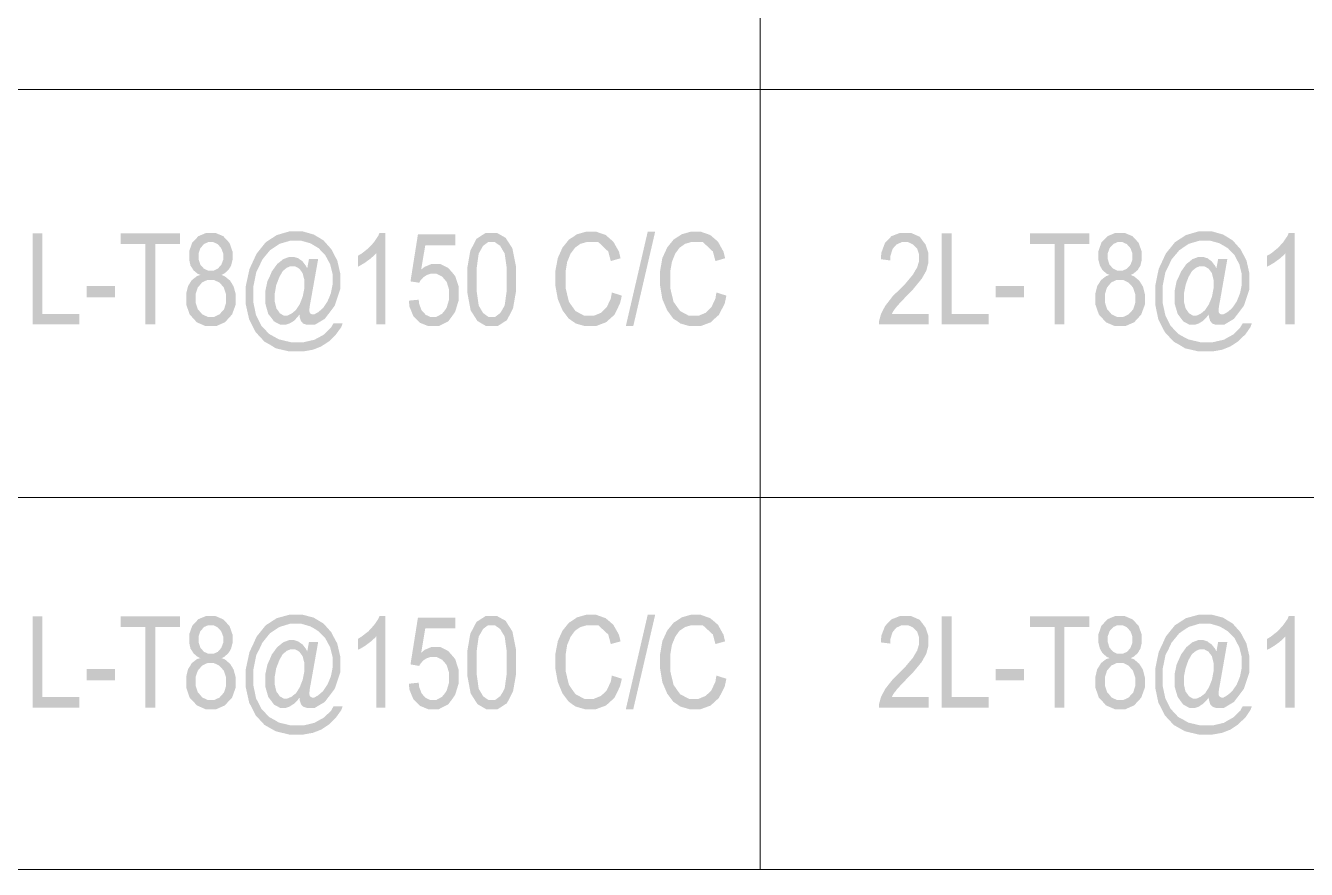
# Model space of a CAD drawing. Header units: millimetres. Extents: x 51.5 to 74.8, y 0.8 to 17.2.
# Drawn here: x 67.652 to 68.752, y 14.531 to 15.256 of the extents above; entities that cross this region are included whole.
import ezdxf

# ---------------------------------------------------------------- set-up
doc = ezdxf.new("R2010")
doc.units = ezdxf.units.MM
doc.layers.add('PDF_Geomertry', color=7, linetype='Continuous')
doc.layers.add('PDF_Solid Fills', color=7, linetype='Continuous')

msp = doc.modelspace()

# ---------------------------------------------------------------- hatches: boundary and pattern name
at = {"layer": 'PDF_Solid Fills', "transparency": 33554559}
for points in [[(67.658, 14.9993), (67.658, 15.0777), (67.6665, 15.0777), (67.6665, 15.0084), (67.6982, 15.0084), (67.6982, 14.9993)], [(67.755, 14.9993), (67.755, 15.0684), (67.7337, 15.0684), (67.7337, 15.0777), (67.7847, 15.0777), (67.7847, 15.0684), (67.7634, 15.0684), (67.7634, 14.9993)], [(67.9612, 14.9993), (67.9533, 14.9993), (67.9533, 15.0606), (67.9519, 15.059), (67.9482, 15.0558), (67.9459, 15.0541), (67.9436, 15.0524), (67.9394, 15.0499), (67.9375, 15.049), (67.9375, 15.0584), (67.9407, 15.0602), (67.9465, 15.0648), (67.949, 15.0674), (67.9515, 15.0702), (67.955, 15.0755), (67.9561, 15.078), (67.9612, 15.078)], [(67.9813, 15.0198), (67.9897, 15.0206), (67.9902, 15.0169), (67.9923, 15.0113), (67.9941, 15.0095), (67.9958, 15.0076), (67.9997, 15.0058), (68.002, 15.0058), (68.0048, 15.0058), (68.0097, 15.0084), (68.0118, 15.0109), (68.0137, 15.0136), (68.0158, 15.0206), (68.0158, 15.0251), (68.0158, 15.0294), (68.0138, 15.0359), (68.0119, 15.0381), (68.0098, 15.0405), (68.005, 15.0429), (68.0019, 15.0429), (68.0001, 15.0429), (67.9968, 15.0418), (67.9952, 15.0408), (67.9937, 15.0398), (67.9912, 15.037), (67.9902, 15.0352), (67.9827, 15.0363), (67.9891, 15.0768), (68.0211, 15.0768), (68.0211, 15.0674), (67.9954, 15.0674), (67.9919, 15.0465), (67.9948, 15.0488), (68.0008, 15.0513), (68.0041, 15.0513), (68.0082, 15.0513), (68.0151, 15.0479), (68.0182, 15.0444), (68.0211, 15.0409), (68.0241, 15.0318), (68.0241, 15.0259), (68.0241, 15.0201), (68.0211, 15.0102), (68.0182, 15.0061), (68.0151, 15.002), (68.007, 14.9979), (68.002, 14.9979), (67.9979, 14.9979), (67.9908, 15.0008), (67.9879, 15.0037), (67.9851, 15.0066), (67.9818, 15.0147)], [(68.1557, 15.0268), (68.1643, 15.0241), (68.1627, 15.0174), (68.1579, 15.0076), (68.1543, 15.0044), (68.1507, 15.0012), (68.142, 14.9979), (68.137, 14.9979), (68.1325, 14.9979), (68.1248, 15.0001), (68.1216, 15.0023), (68.1186, 15.0044), (68.1133, 15.0115), (68.1113, 15.0162), (68.1093, 15.0211), (68.1072, 15.0324), (68.1072, 15.039), (68.1072, 15.0455), (68.1093, 15.0565), (68.1113, 15.0609), (68.1133, 15.0654), (68.1188, 15.0722), (68.1223, 15.0745), (68.1257, 15.0768), (68.1334, 15.079), (68.1377, 15.079), (68.1423, 15.079), (68.1504, 15.0762), (68.1537, 15.0733), (68.157, 15.0704), (68.1618, 15.0619), (68.1632, 15.0562), (68.1548, 15.0538), (68.1526, 15.062), (68.144, 15.0702), (68.1375, 15.0702), (68.1343, 15.0702), (68.1287, 15.0686), (68.1263, 15.0669), (68.124, 15.0652), (68.1202, 15.0601), (68.1188, 15.0566), (68.1173, 15.0531), (68.1159, 15.0444), (68.1159, 15.039), (68.1159, 15.0309), (68.1188, 15.0188), (68.1216, 15.0148), (68.1245, 15.0108), (68.132, 15.0068), (68.1368, 15.0068), (68.1402, 15.0068), (68.1463, 15.0093), (68.1488, 15.0118), (68.1513, 15.0141), (68.1548, 15.0216)], [(68.2455, 15.0268), (68.2541, 15.0241), (68.2527, 15.0174), (68.2477, 15.0076), (68.2441, 15.0044), (68.2407, 15.0012), (68.2319, 14.9979), (68.2269, 14.9979), (68.2225, 14.9979), (68.2147, 15.0001), (68.2116, 15.0023), (68.2084, 15.0044), (68.2032, 15.0115), (68.2012, 15.0162), (68.1991, 15.0211), (68.1972, 15.0324), (68.1972, 15.039), (68.1972, 15.0455), (68.1991, 15.0565), (68.2012, 15.0609), (68.2032, 15.0654), (68.2087, 15.0722), (68.2122, 15.0745), (68.2157, 15.0768), (68.2233, 15.079), (68.2276, 15.079), (68.2322, 15.079), (68.2402, 15.0762), (68.2436, 15.0733), (68.2469, 15.0704), (68.2516, 15.0619), (68.253, 15.0562), (68.2447, 15.0538), (68.2425, 15.062), (68.2338, 15.0702), (68.2275, 15.0702), (68.2241, 15.0702), (68.2186, 15.0686), (68.2162, 15.0669), (68.2138, 15.0652), (68.2101, 15.0601), (68.2087, 15.0566), (68.2073, 15.0531), (68.2058, 15.0444), (68.2058, 15.039), (68.2058, 15.0309), (68.2087, 15.0188), (68.2115, 15.0148), (68.2144, 15.0108), (68.2219, 15.0068), (68.2266, 15.0068), (68.2302, 15.0068), (68.2362, 15.0093), (68.2387, 15.0118), (68.2412, 15.0141), (68.2447, 15.0216)], [(68.4279, 15.0084), (68.4279, 14.9993), (68.3852, 14.9993), (68.3852, 15.002), (68.3869, 15.0083), (68.3887, 15.0118), (68.3905, 15.0152), (68.397, 15.0236), (68.4018, 15.0283), (68.4073, 15.0337), (68.4145, 15.0423), (68.4162, 15.0454), (68.418, 15.0483), (68.4197, 15.054), (68.4197, 15.0565), (68.4197, 15.0595), (68.418, 15.0644), (68.4162, 15.0663), (68.4144, 15.0681), (68.4101, 15.0701), (68.4076, 15.0701), (68.4048, 15.0701), (68.4002, 15.068), (68.3984, 15.0661), (68.3968, 15.064), (68.395, 15.0581), (68.395, 15.0543), (68.3868, 15.0554), (68.3872, 15.0609), (68.3904, 15.0695), (68.3932, 15.0723), (68.3959, 15.0752), (68.4033, 15.078), (68.4077, 15.078), (68.4127, 15.078), (68.4202, 15.0747), (68.4227, 15.0713), (68.4252, 15.068), (68.4277, 15.0605), (68.4277, 15.0563), (68.4277, 15.0526), (68.4258, 15.0454), (68.4238, 15.0419), (68.4219, 15.0386), (68.4143, 15.0293), (68.4087, 15.0236), (68.4052, 15.0199), (68.4007, 15.0151), (68.3997, 15.0137), (68.3986, 15.0124), (68.3969, 15.0098), (68.3963, 15.0084)], [(68.4391, 14.9993), (68.4391, 15.0777), (68.4476, 15.0777), (68.4476, 15.0084), (68.4794, 15.0084), (68.4794, 14.9993)], [(68.5361, 14.9993), (68.5361, 15.0684), (68.5148, 15.0684), (68.5148, 15.0777), (68.5658, 15.0777), (68.5658, 15.0684), (68.5445, 15.0684), (68.5445, 14.9993)], [(68.7423, 14.9993), (68.7344, 14.9993), (68.7344, 15.0606), (68.733, 15.059), (68.7294, 15.0558), (68.727, 15.0541), (68.7247, 15.0524), (68.7205, 15.0499), (68.7186, 15.049), (68.7186, 15.0584), (68.7219, 15.0602), (68.7276, 15.0648), (68.7301, 15.0674), (68.7326, 15.0702), (68.7362, 15.0755), (68.7372, 15.078), (68.7423, 15.078)], [(67.658, 14.6701), (67.658, 14.7486), (67.6665, 14.7486), (67.6665, 14.6793), (67.6982, 14.6793), (67.6982, 14.6701)], [(67.755, 14.6701), (67.755, 14.7393), (67.7337, 14.7393), (67.7337, 14.7486), (67.7847, 14.7486), (67.7847, 14.7393), (67.7634, 14.7393), (67.7634, 14.6701)], [(67.9612, 14.6701), (67.9533, 14.6701), (67.9533, 14.7313), (67.9519, 14.7298), (67.9482, 14.7265), (67.9459, 14.7248), (67.9436, 14.7231), (67.9394, 14.7206), (67.9375, 14.7198), (67.9375, 14.7291), (67.9407, 14.7311), (67.9465, 14.7356), (67.949, 14.7383), (67.9515, 14.7411), (67.955, 14.7462), (67.9561, 14.7488), (67.9612, 14.7488)], [(67.9813, 14.6906), (67.9897, 14.6915), (67.9902, 14.6877), (67.9923, 14.6822), (67.9941, 14.6802), (67.9958, 14.6784), (67.9997, 14.6766), (68.002, 14.6766), (68.0048, 14.6766), (68.0097, 14.6793), (68.0118, 14.6818), (68.0137, 14.6844), (68.0158, 14.6915), (68.0158, 14.6959), (68.0158, 14.7001), (68.0138, 14.7066), (68.0119, 14.709), (68.0098, 14.7113), (68.005, 14.7136), (68.0019, 14.7136), (68.0001, 14.7136), (67.9968, 14.7126), (67.9952, 14.7116), (67.9937, 14.7106), (67.9912, 14.7077), (67.9902, 14.7059), (67.9827, 14.7072), (67.9891, 14.7474), (68.0211, 14.7474), (68.0211, 14.7383), (67.9954, 14.7383), (67.9919, 14.7172), (67.9948, 14.7197), (68.0008, 14.7222), (68.0041, 14.7222), (68.0082, 14.7222), (68.0151, 14.7187), (68.0182, 14.7152), (68.0211, 14.7118), (68.0241, 14.7024), (68.0241, 14.6966), (68.0241, 14.6909), (68.0211, 14.6811), (68.0182, 14.6769), (68.0151, 14.6729), (68.007, 14.6687), (68.002, 14.6687), (67.9979, 14.6687), (67.9908, 14.6716), (67.9879, 14.6745), (67.9851, 14.6774), (67.9818, 14.6855)], [(68.1557, 14.6976), (68.1643, 14.6949), (68.1627, 14.6883), (68.1579, 14.6784), (68.1543, 14.6752), (68.1507, 14.6719), (68.142, 14.6687), (68.137, 14.6687), (68.1325, 14.6687), (68.1248, 14.6709), (68.1216, 14.673), (68.1186, 14.6752), (68.1133, 14.6822), (68.1113, 14.687), (68.1093, 14.6919), (68.1072, 14.7033), (68.1072, 14.7098), (68.1072, 14.7163), (68.1093, 14.7273), (68.1113, 14.7318), (68.1133, 14.7362), (68.1188, 14.743), (68.1223, 14.7452), (68.1257, 14.7476), (68.1334, 14.7498), (68.1377, 14.7498), (68.1423, 14.7498), (68.1504, 14.7469), (68.1537, 14.7441), (68.157, 14.7412), (68.1618, 14.7327), (68.1632, 14.727), (68.1548, 14.7247), (68.1526, 14.7329), (68.144, 14.7409), (68.1375, 14.7409), (68.1343, 14.7409), (68.1287, 14.7393), (68.1263, 14.7377), (68.124, 14.7361), (68.1202, 14.7309), (68.1188, 14.7274), (68.1173, 14.724), (68.1159, 14.7151), (68.1159, 14.7098), (68.1159, 14.7018), (68.1188, 14.6897), (68.1216, 14.6856), (68.1245, 14.6816), (68.132, 14.6776), (68.1368, 14.6776), (68.1402, 14.6776), (68.1463, 14.6801), (68.1488, 14.6824), (68.1513, 14.6849), (68.1548, 14.6924)], [(68.2455, 14.6976), (68.2541, 14.6949), (68.2527, 14.6883), (68.2477, 14.6784), (68.2441, 14.6752), (68.2407, 14.6719), (68.2319, 14.6687), (68.2269, 14.6687), (68.2225, 14.6687), (68.2147, 14.6709), (68.2116, 14.673), (68.2084, 14.6752), (68.2032, 14.6822), (68.2012, 14.687), (68.1991, 14.6919), (68.1972, 14.7033), (68.1972, 14.7098), (68.1972, 14.7163), (68.1991, 14.7273), (68.2012, 14.7318), (68.2032, 14.7362), (68.2087, 14.743), (68.2122, 14.7452), (68.2157, 14.7476), (68.2233, 14.7498), (68.2276, 14.7498), (68.2322, 14.7498), (68.2402, 14.7469), (68.2436, 14.7441), (68.2469, 14.7412), (68.2516, 14.7327), (68.253, 14.727), (68.2447, 14.7247), (68.2425, 14.7329), (68.2338, 14.7409), (68.2275, 14.7409), (68.2241, 14.7409), (68.2186, 14.7393), (68.2162, 14.7377), (68.2138, 14.7361), (68.2101, 14.7309), (68.2087, 14.7274), (68.2073, 14.724), (68.2058, 14.7151), (68.2058, 14.7098), (68.2058, 14.7018), (68.2087, 14.6897), (68.2115, 14.6856), (68.2144, 14.6816), (68.2219, 14.6776), (68.2266, 14.6776), (68.2302, 14.6776), (68.2362, 14.6801), (68.2387, 14.6824), (68.2412, 14.6849), (68.2447, 14.6924)], [(68.4279, 14.6793), (68.4279, 14.6701), (68.3852, 14.6701), (68.3852, 14.6729), (68.3869, 14.6791), (68.3887, 14.6826), (68.3905, 14.6861), (68.397, 14.6943), (68.4018, 14.6991), (68.4073, 14.7045), (68.4145, 14.7131), (68.4162, 14.7161), (68.418, 14.7191), (68.4197, 14.7248), (68.4197, 14.7273), (68.4197, 14.7304), (68.418, 14.7352), (68.4162, 14.7372), (68.4144, 14.739), (68.4101, 14.7409), (68.4076, 14.7409), (68.4048, 14.7409), (68.4002, 14.7388), (68.3984, 14.7368), (68.3968, 14.7348), (68.395, 14.729), (68.395, 14.7251), (68.3868, 14.7261), (68.3872, 14.7318), (68.3904, 14.7402), (68.3932, 14.7431), (68.3959, 14.7459), (68.4033, 14.7488), (68.4077, 14.7488), (68.4127, 14.7488), (68.4202, 14.7455), (68.4227, 14.7422), (68.4252, 14.7388), (68.4277, 14.7313), (68.4277, 14.727), (68.4277, 14.7234), (68.4258, 14.7162), (68.4238, 14.7127), (68.4219, 14.7093), (68.4143, 14.7001), (68.4087, 14.6944), (68.4052, 14.6908), (68.4007, 14.6859), (68.3997, 14.6845), (68.3986, 14.6833), (68.3969, 14.6806), (68.3963, 14.6793)], [(68.4391, 14.6701), (68.4391, 14.7486), (68.4476, 14.7486), (68.4476, 14.6793), (68.4794, 14.6793), (68.4794, 14.6701)], [(68.5361, 14.6701), (68.5361, 14.7393), (68.5148, 14.7393), (68.5148, 14.7486), (68.5658, 14.7486), (68.5658, 14.7393), (68.5445, 14.7393), (68.5445, 14.6701)], [(68.7423, 14.6701), (68.7344, 14.6701), (68.7344, 14.7313), (68.733, 14.7298), (68.7294, 14.7265), (68.727, 14.7248), (68.7247, 14.7231), (68.7205, 14.7206), (68.7186, 14.7198), (68.7186, 14.7291), (68.7219, 14.7311), (68.7276, 14.7356), (68.7301, 14.7383), (68.7326, 14.7411), (68.7362, 14.7462), (68.7372, 14.7488), (68.7423, 14.7488)]]:
    msp.add_hatch(color=256, dxfattribs=at).paths.add_polyline_path(points)
h = msp.add_hatch(color=256, dxfattribs=at)
h.paths.add_polyline_path([(67.8022, 15.0419), (67.7998, 15.0429), (67.7962, 15.0459), (67.795, 15.048), (67.7937, 15.0499), (67.7926, 15.0549), (67.7926, 15.0579), (67.7926, 15.0623), (67.7952, 15.0697), (67.7979, 15.0724), (67.8005, 15.0752), (67.8072, 15.078), (67.8111, 15.078), (67.8151, 15.078), (67.8218, 15.0752), (67.8245, 15.0723), (67.8272, 15.0694), (67.8298, 15.062), (67.8298, 15.0576), (67.8298, 15.0547), (67.8286, 15.0499), (67.8275, 15.048), (67.8262, 15.0461), (67.8227, 15.043), (67.8204, 15.0419), (67.8233, 15.0406), (67.8277, 15.037), (67.8293, 15.0344), (67.8308, 15.0318), (67.8325, 15.0255), (67.8325, 15.0216), (67.8325, 15.0163), (67.8294, 15.0079), (67.8263, 15.0045), (67.8233, 15.0012), (67.8158, 14.9979), (67.8112, 14.9979), (67.8066, 14.9979), (67.7991, 15.0012), (67.7961, 15.0045), (67.793, 15.0079), (67.79, 15.0165), (67.79, 15.0219), (67.79, 15.0258), (67.7916, 15.0323), (67.7932, 15.0349), (67.7948, 15.0374), (67.7993, 15.0409)])
h.paths.add_polyline_path([(67.798, 15.0219), (67.798, 15.0183), (67.8, 15.0124), (67.8019, 15.0102), (67.8038, 15.008), (67.8086, 15.0058), (67.8112, 15.0058), (67.814, 15.0058), (67.8186, 15.008), (67.8205, 15.0101), (67.8225, 15.0123), (67.8243, 15.018), (67.8243, 15.0216), (67.8243, 15.0252), (67.8223, 15.0311), (67.8204, 15.0333), (67.8184, 15.0354), (67.8137, 15.0376), (67.8111, 15.0376), (67.8083, 15.0376), (67.8037, 15.0355), (67.8019, 15.0333), (67.8, 15.0311), (67.798, 15.0254)])
h.paths.add_polyline_path([(67.8007, 15.0581), (67.8007, 15.0552), (67.8022, 15.0506), (67.8037, 15.049), (67.8052, 15.0473), (67.809, 15.0455), (67.8112, 15.0455), (67.8134, 15.0455), (67.8172, 15.0473), (67.8187, 15.049), (67.8202, 15.0506), (67.8218, 15.0549), (67.8218, 15.0576), (67.8218, 15.0604), (67.8201, 15.0648), (67.8186, 15.0666), (67.817, 15.0683), (67.8133, 15.0701), (67.8111, 15.0701), (67.809, 15.0701), (67.8052, 15.0684), (67.8037, 15.0666), (67.8022, 15.0649), (67.8007, 15.0606)])
h = msp.add_hatch(color=256, dxfattribs=at)
h.paths.add_polyline_path([(67.8873, 15.008), (67.8858, 15.0058), (67.8825, 15.0024), (67.8807, 15.0013), (67.8788, 15.0002), (67.8755, 14.9991), (67.874, 14.9991), (67.8708, 14.9991), (67.8654, 15.002), (67.8633, 15.0049), (67.8605, 15.0084), (67.8579, 15.0176), (67.8579, 15.0231), (67.8579, 15.0276), (67.8598, 15.0365), (67.8618, 15.0406), (67.8636, 15.0449), (67.8682, 15.0513), (67.8708, 15.0533), (67.8733, 15.0554), (67.8784, 15.0573), (67.8809, 15.0573), (67.8827, 15.0573), (67.8863, 15.0562), (67.888, 15.0549), (67.8898, 15.0537), (67.8927, 15.0499), (67.894, 15.0476), (67.8955, 15.0556), (67.9034, 15.0556), (67.897, 15.0198), (67.8963, 15.0161), (67.8958, 15.0119), (67.8958, 15.0115), (67.8958, 15.0106), (67.8962, 15.0094), (67.8966, 15.009), (67.897, 15.0084), (67.8982, 15.008), (67.8988, 15.008), (67.9, 15.008), (67.9033, 15.0098), (67.9055, 15.0116), (67.9077, 15.0136), (67.9113, 15.019), (67.9129, 15.0226), (67.9143, 15.0262), (67.9158, 15.0337), (67.9158, 15.0377), (67.9158, 15.0424), (67.9137, 15.0511), (67.9116, 15.0549), (67.9095, 15.0588), (67.9038, 15.0648), (67.9002, 15.067), (67.8966, 15.0691), (67.8887, 15.0713), (67.8845, 15.0713), (67.8794, 15.0713), (67.8702, 15.0686), (67.8662, 15.0659), (67.862, 15.0631), (67.8554, 15.0551), (67.8529, 15.0497), (67.8502, 15.0443), (67.8477, 15.0319), (67.8477, 15.0249), (67.8477, 15.0184), (67.85, 15.0073), (67.8523, 15.0027), (67.8547, 14.9981), (67.8612, 14.9912), (67.8655, 14.9888), (67.8697, 14.9865), (67.8798, 14.9841), (67.8858, 14.9841), (67.8911, 14.9841), (67.9002, 14.9862), (67.9043, 14.9884), (67.9083, 14.9906), (67.9144, 14.9966), (67.9165, 15.0002), (67.9244, 15.0002), (67.9232, 14.997), (67.9187, 14.9908), (67.9158, 14.9879), (67.9127, 14.9848), (67.9061, 14.9805), (67.9025, 14.979), (67.8988, 14.9776), (67.8904, 14.9761), (67.8857, 14.9761), (67.8787, 14.9761), (67.867, 14.9788), (67.8622, 14.9818), (67.8573, 14.9845), (67.8497, 14.9927), (67.8469, 14.9981), (67.8441, 15.0036), (67.8412, 15.0166), (67.8412, 15.0243), (67.8412, 15.0323), (67.8444, 15.047), (67.8475, 15.0537), (67.8505, 15.0602), (67.8583, 15.0699), (67.863, 15.073), (67.8677, 15.0761), (67.8787, 15.0793), (67.885, 15.0793), (67.8901, 15.0793), (67.8995, 15.0766), (67.9038, 15.0741), (67.908, 15.0715), (67.9147, 15.064), (67.9172, 15.0591), (67.9198, 15.0543), (67.9223, 15.0434), (67.9223, 15.0374), (67.9223, 15.0295), (67.9176, 15.0154), (67.913, 15.0093), (67.909, 15.0041), (67.9004, 14.999), (67.8958, 14.999), (67.8936, 14.999), (67.8905, 15.0001), (67.8895, 15.0012), (67.8886, 15.0022), (67.8875, 15.0056)])
h.paths.add_polyline_path([(67.8661, 15.0224), (67.8661, 15.0188), (67.8675, 15.0131), (67.869, 15.0111), (67.8704, 15.009), (67.8737, 15.007), (67.8755, 15.007), (67.877, 15.007), (67.8805, 15.0086), (67.8823, 15.0101), (67.8843, 15.0118), (67.8875, 15.0166), (67.8888, 15.0199), (67.8901, 15.0233), (67.8915, 15.0302), (67.8915, 15.034), (67.8915, 15.0377), (67.89, 15.0434), (67.8886, 15.0455), (67.887, 15.0474), (67.8834, 15.0494), (67.8812, 15.0494), (67.8797, 15.0494), (67.8763, 15.048), (67.8747, 15.0466), (67.873, 15.0452), (67.8701, 15.0402), (67.8687, 15.0366), (67.8673, 15.033), (67.8661, 15.0259)])
h = msp.add_hatch(color=256, dxfattribs=at)
h.paths.add_polyline_path([(68.0315, 15.0379), (68.0315, 15.0479), (68.0341, 15.0627), (68.0368, 15.0679), (68.0394, 15.0729), (68.0473, 15.078), (68.0525, 15.078), (68.057, 15.078), (68.0644, 15.0738), (68.067, 15.0698), (68.0702, 15.0648), (68.0734, 15.0488), (68.0734, 15.0379), (68.0734, 15.0281), (68.0708, 15.0131), (68.0682, 15.0081), (68.0655, 15.003), (68.0576, 14.9979), (68.0523, 14.9979), (68.0477, 14.9979), (68.0402, 15.0023), (68.0373, 15.0069), (68.0344, 15.0113), (68.0315, 15.0269)])
h.paths.add_polyline_path([(68.0395, 15.038), (68.0395, 15.0284), (68.0413, 15.0156), (68.0432, 15.0123), (68.0451, 15.0091), (68.0497, 15.0058), (68.0526, 15.0058), (68.0554, 15.0058), (68.0598, 15.0091), (68.0618, 15.0124), (68.0636, 15.0156), (68.0654, 15.0284), (68.0654, 15.038), (68.0654, 15.0476), (68.0636, 15.0604), (68.0616, 15.0636), (68.0598, 15.0669), (68.0551, 15.0701), (68.0522, 15.0701), (68.0494, 15.0701), (68.045, 15.0668), (68.0432, 15.0636), (68.0413, 15.0602), (68.0395, 15.0474)])
h = msp.add_hatch(color=256, dxfattribs=at)
h.paths.add_polyline_path([(68.5833, 15.0419), (68.5809, 15.0429), (68.5773, 15.0459), (68.5761, 15.048), (68.575, 15.0499), (68.5737, 15.0549), (68.5737, 15.0579), (68.5737, 15.0623), (68.5763, 15.0697), (68.579, 15.0724), (68.5816, 15.0752), (68.5883, 15.078), (68.5922, 15.078), (68.5962, 15.078), (68.603, 15.0752), (68.6057, 15.0723), (68.6083, 15.0694), (68.6109, 15.062), (68.6109, 15.0576), (68.6109, 15.0547), (68.6098, 15.0499), (68.6086, 15.048), (68.6075, 15.0461), (68.6038, 15.043), (68.6015, 15.0419), (68.6044, 15.0406), (68.6088, 15.037), (68.6104, 15.0344), (68.612, 15.0318), (68.6136, 15.0255), (68.6136, 15.0216), (68.6136, 15.0163), (68.6105, 15.0079), (68.6075, 15.0045), (68.6044, 15.0012), (68.5969, 14.9979), (68.5923, 14.9979), (68.5879, 14.9979), (68.5802, 15.0012), (68.5772, 15.0045), (68.5741, 15.0079), (68.5711, 15.0165), (68.5711, 15.0219), (68.5711, 15.0258), (68.5727, 15.0323), (68.5744, 15.0349), (68.5759, 15.0374), (68.5804, 15.0409)])
h.paths.add_polyline_path([(68.5793, 15.0219), (68.5793, 15.0183), (68.5812, 15.0124), (68.5832, 15.0102), (68.585, 15.008), (68.5897, 15.0058), (68.5923, 15.0058), (68.5951, 15.0058), (68.5997, 15.008), (68.6016, 15.0101), (68.6036, 15.0123), (68.6054, 15.018), (68.6054, 15.0216), (68.6054, 15.0252), (68.6034, 15.0311), (68.6015, 15.0333), (68.5995, 15.0354), (68.595, 15.0376), (68.5922, 15.0376), (68.5894, 15.0376), (68.5848, 15.0355), (68.583, 15.0333), (68.5811, 15.0311), (68.5793, 15.0254)])
h.paths.add_polyline_path([(68.5818, 15.0581), (68.5818, 15.0552), (68.5833, 15.0506), (68.5848, 15.049), (68.5863, 15.0473), (68.5901, 15.0455), (68.5923, 15.0455), (68.5945, 15.0455), (68.5983, 15.0473), (68.5998, 15.049), (68.6013, 15.0506), (68.6029, 15.0549), (68.6029, 15.0576), (68.6029, 15.0604), (68.6013, 15.0648), (68.5997, 15.0666), (68.5982, 15.0683), (68.5944, 15.0701), (68.5923, 15.0701), (68.5901, 15.0701), (68.5865, 15.0684), (68.5848, 15.0666), (68.5833, 15.0649), (68.5818, 15.0606)])
h = msp.add_hatch(color=256, dxfattribs=at)
h.paths.add_polyline_path([(68.6684, 15.008), (68.6669, 15.0058), (68.6636, 15.0024), (68.6618, 15.0013), (68.66, 15.0002), (68.6568, 14.9991), (68.6552, 14.9991), (68.6519, 14.9991), (68.6466, 15.002), (68.6444, 15.0049), (68.6418, 15.0084), (68.6391, 15.0176), (68.6391, 15.0231), (68.6391, 15.0276), (68.6409, 15.0365), (68.6429, 15.0406), (68.6448, 15.0449), (68.6493, 15.0513), (68.6519, 15.0533), (68.6544, 15.0554), (68.6595, 15.0573), (68.662, 15.0573), (68.6638, 15.0573), (68.6675, 15.0562), (68.6691, 15.0549), (68.6709, 15.0537), (68.6738, 15.0499), (68.6751, 15.0476), (68.6766, 15.0556), (68.6845, 15.0556), (68.6782, 15.0198), (68.6775, 15.0161), (68.6769, 15.0119), (68.6769, 15.0115), (68.6769, 15.0106), (68.6773, 15.0094), (68.6777, 15.009), (68.6783, 15.0084), (68.6793, 15.008), (68.68, 15.008), (68.6811, 15.008), (68.6844, 15.0098), (68.6866, 15.0116), (68.6888, 15.0136), (68.6925, 15.019), (68.694, 15.0226), (68.6954, 15.0262), (68.6969, 15.0337), (68.6969, 15.0377), (68.6969, 15.0424), (68.6948, 15.0511), (68.6927, 15.0549), (68.6907, 15.0588), (68.685, 15.0648), (68.6813, 15.067), (68.6777, 15.0691), (68.6698, 15.0713), (68.6657, 15.0713), (68.6605, 15.0713), (68.6513, 15.0686), (68.6473, 15.0659), (68.6432, 15.0631), (68.6365, 15.0551), (68.634, 15.0497), (68.6313, 15.0443), (68.6288, 15.0319), (68.6288, 15.0249), (68.6288, 15.0184), (68.6312, 15.0073), (68.6334, 15.0027), (68.6358, 14.9981), (68.6423, 14.9912), (68.6466, 14.9888), (68.6509, 14.9865), (68.6611, 14.9841), (68.6669, 14.9841), (68.6722, 14.9841), (68.6815, 14.9862), (68.6854, 14.9884), (68.6894, 14.9906), (68.6955, 14.9966), (68.6976, 15.0002), (68.7055, 15.0002), (68.7043, 14.997), (68.7, 14.9908), (68.6969, 14.9879), (68.6938, 14.9848), (68.6872, 14.9805), (68.6836, 14.979), (68.68, 14.9776), (68.6716, 14.9761), (68.6669, 14.9761), (68.66, 14.9761), (68.6482, 14.9788), (68.6433, 14.9818), (68.6384, 14.9845), (68.6308, 14.9927), (68.628, 14.9981), (68.6252, 15.0036), (68.6225, 15.0166), (68.6225, 15.0243), (68.6225, 15.0323), (68.6255, 15.047), (68.6286, 15.0537), (68.6316, 15.0602), (68.6394, 15.0699), (68.6441, 15.073), (68.6488, 15.0761), (68.6598, 15.0793), (68.6661, 15.0793), (68.6713, 15.0793), (68.6808, 15.0766), (68.685, 15.0741), (68.6891, 15.0715), (68.6958, 15.064), (68.6984, 15.0591), (68.7009, 15.0543), (68.7034, 15.0434), (68.7034, 15.0374), (68.7034, 15.0295), (68.6987, 15.0154), (68.6941, 15.0093), (68.6901, 15.0041), (68.6816, 14.999), (68.6769, 14.999), (68.6747, 14.999), (68.6716, 15.0001), (68.6707, 15.0012), (68.6698, 15.0022), (68.6687, 15.0056)])
h.paths.add_polyline_path([(68.6472, 15.0224), (68.6472, 15.0188), (68.6486, 15.0131), (68.6501, 15.0111), (68.6515, 15.009), (68.6548, 15.007), (68.6566, 15.007), (68.6582, 15.007), (68.6616, 15.0086), (68.6636, 15.0101), (68.6654, 15.0118), (68.6686, 15.0166), (68.67, 15.0199), (68.6713, 15.0233), (68.6726, 15.0302), (68.6726, 15.034), (68.6726, 15.0377), (68.6712, 15.0434), (68.6697, 15.0455), (68.6682, 15.0474), (68.6645, 15.0494), (68.6625, 15.0494), (68.6608, 15.0494), (68.6575, 15.048), (68.6558, 15.0466), (68.6541, 15.0452), (68.6512, 15.0402), (68.6498, 15.0366), (68.6486, 15.033), (68.6472, 15.0259)])
h = msp.add_hatch(color=256, dxfattribs=at)
h.paths.add_polyline_path([(67.8022, 14.7126), (67.7998, 14.7137), (67.7962, 14.7168), (67.795, 14.7188), (67.7937, 14.7208), (67.7926, 14.7258), (67.7926, 14.7287), (67.7926, 14.7331), (67.7952, 14.7404), (67.7979, 14.7433), (67.8005, 14.7461), (67.8072, 14.7488), (67.8111, 14.7488), (67.8151, 14.7488), (67.8218, 14.7459), (67.8245, 14.7431), (67.8272, 14.7402), (67.8298, 14.7329), (67.8298, 14.7284), (67.8298, 14.7255), (67.8286, 14.7208), (67.8275, 14.7188), (67.8262, 14.7168), (67.8227, 14.7137), (67.8204, 14.7126), (67.8233, 14.7115), (67.8277, 14.7077), (67.8293, 14.7052), (67.8308, 14.7026), (67.8325, 14.6962), (67.8325, 14.6924), (67.8325, 14.6872), (67.8294, 14.6786), (67.8263, 14.6754), (67.8233, 14.672), (67.8158, 14.6687), (67.8112, 14.6687), (67.8066, 14.6687), (67.7991, 14.672), (67.7961, 14.6754), (67.793, 14.6786), (67.79, 14.6873), (67.79, 14.6927), (67.79, 14.6966), (67.7916, 14.7031), (67.7932, 14.7056), (67.7948, 14.7083), (67.7993, 14.7118)])
h.paths.add_polyline_path([(67.798, 14.6927), (67.798, 14.6891), (67.8, 14.6833), (67.8019, 14.6811), (67.8038, 14.6788), (67.8086, 14.6766), (67.8112, 14.6766), (67.814, 14.6766), (67.8186, 14.6787), (67.8205, 14.6809), (67.8225, 14.683), (67.8243, 14.6888), (67.8243, 14.6923), (67.8243, 14.6959), (67.8223, 14.7018), (67.8204, 14.704), (67.8184, 14.7062), (67.8137, 14.7084), (67.8111, 14.7084), (67.8083, 14.7084), (67.8037, 14.7062), (67.8019, 14.7041), (67.8, 14.7019), (67.798, 14.6962)])
h.paths.add_polyline_path([(67.8007, 14.729), (67.8007, 14.7261), (67.8022, 14.7215), (67.8037, 14.7198), (67.8052, 14.7181), (67.809, 14.7163), (67.8112, 14.7163), (67.8134, 14.7163), (67.8172, 14.718), (67.8187, 14.7197), (67.8202, 14.7215), (67.8218, 14.7258), (67.8218, 14.7284), (67.8218, 14.7312), (67.8201, 14.7356), (67.8186, 14.7374), (67.817, 14.7391), (67.8133, 14.7409), (67.8111, 14.7409), (67.809, 14.7409), (67.8052, 14.7393), (67.8037, 14.7374), (67.8022, 14.7358), (67.8007, 14.7315)])
h = msp.add_hatch(color=256, dxfattribs=at)
h.paths.add_polyline_path([(67.8873, 14.6787), (67.8858, 14.6766), (67.8825, 14.6733), (67.8807, 14.6722), (67.8788, 14.6709), (67.8755, 14.6698), (67.874, 14.6698), (67.8708, 14.6698), (67.8654, 14.6727), (67.8633, 14.6756), (67.8605, 14.6793), (67.8579, 14.6884), (67.8579, 14.694), (67.8579, 14.6984), (67.8598, 14.7072), (67.8618, 14.7115), (67.8636, 14.7158), (67.8682, 14.722), (67.8708, 14.7241), (67.8733, 14.7262), (67.8784, 14.7281), (67.8809, 14.7281), (67.8827, 14.7281), (67.8863, 14.7269), (67.888, 14.7256), (67.8898, 14.7245), (67.8927, 14.7208), (67.894, 14.7183), (67.8955, 14.7265), (67.9034, 14.7265), (67.897, 14.6906), (67.8963, 14.6869), (67.8958, 14.6827), (67.8958, 14.6823), (67.8958, 14.6815), (67.8962, 14.6802), (67.8966, 14.6797), (67.897, 14.6793), (67.8982, 14.6787), (67.8988, 14.6787), (67.9, 14.6787), (67.9033, 14.6806), (67.9055, 14.6824), (67.9077, 14.6844), (67.9113, 14.6898), (67.9129, 14.6934), (67.9143, 14.6969), (67.9158, 14.7045), (67.9158, 14.7086), (67.9158, 14.7133), (67.9137, 14.7219), (67.9116, 14.7258), (67.9095, 14.7297), (67.9038, 14.7356), (67.9002, 14.7379), (67.8966, 14.7399), (67.8887, 14.7422), (67.8845, 14.7422), (67.8794, 14.7422), (67.8702, 14.7394), (67.8662, 14.7368), (67.862, 14.734), (67.8554, 14.7258), (67.8529, 14.7204), (67.8502, 14.7151), (67.8477, 14.7027), (67.8477, 14.6958), (67.8477, 14.6893), (67.85, 14.6781), (67.8523, 14.6736), (67.8547, 14.669), (67.8612, 14.662), (67.8655, 14.6597), (67.8697, 14.6572), (67.8798, 14.6548), (67.8858, 14.6548), (67.8911, 14.6548), (67.9002, 14.657), (67.9043, 14.6593), (67.9083, 14.6615), (67.9144, 14.6673), (67.9165, 14.6711), (67.9244, 14.6711), (67.9232, 14.6679), (67.9187, 14.6616), (67.9158, 14.6587), (67.9127, 14.6556), (67.9061, 14.6512), (67.9025, 14.6498), (67.8988, 14.6484), (67.8904, 14.6469), (67.8857, 14.6469), (67.8787, 14.6469), (67.867, 14.6497), (67.8622, 14.6524), (67.8573, 14.6552), (67.8497, 14.6634), (67.8469, 14.669), (67.8441, 14.6744), (67.8412, 14.6874), (67.8412, 14.6951), (67.8412, 14.7031), (67.8444, 14.7179), (67.8475, 14.7244), (67.8505, 14.7311), (67.8583, 14.7408), (67.863, 14.7438), (67.8677, 14.7469), (67.8787, 14.7499), (67.885, 14.7499), (67.8901, 14.7499), (67.8995, 14.7474), (67.9038, 14.7448), (67.908, 14.7423), (67.9147, 14.7348), (67.9172, 14.7299), (67.9198, 14.7251), (67.9223, 14.7143), (67.9223, 14.7083), (67.9223, 14.7002), (67.9176, 14.6862), (67.913, 14.6801), (67.909, 14.6749), (67.9004, 14.6698), (67.8958, 14.6698), (67.8936, 14.6698), (67.8905, 14.6709), (67.8895, 14.6719), (67.8886, 14.673), (67.8875, 14.6765)])
h.paths.add_polyline_path([(67.8661, 14.6933), (67.8661, 14.6897), (67.8675, 14.6838), (67.869, 14.6819), (67.8704, 14.6798), (67.8737, 14.6779), (67.8755, 14.6779), (67.877, 14.6779), (67.8805, 14.6794), (67.8823, 14.6809), (67.8843, 14.6824), (67.8875, 14.6874), (67.8888, 14.6908), (67.8901, 14.6941), (67.8915, 14.7011), (67.8915, 14.7048), (67.8915, 14.7086), (67.89, 14.7143), (67.8886, 14.7162), (67.887, 14.7183), (67.8834, 14.7202), (67.8812, 14.7202), (67.8797, 14.7202), (67.8763, 14.7188), (67.8747, 14.7174), (67.873, 14.7161), (67.8701, 14.7111), (67.8687, 14.7074), (67.8673, 14.7038), (67.8661, 14.6968)])
h = msp.add_hatch(color=256, dxfattribs=at)
h.paths.add_polyline_path([(68.0315, 14.7087), (68.0315, 14.7186), (68.0341, 14.7336), (68.0368, 14.7387), (68.0394, 14.7437), (68.0473, 14.7488), (68.0525, 14.7488), (68.057, 14.7488), (68.0644, 14.7447), (68.067, 14.7406), (68.0702, 14.7356), (68.0734, 14.7197), (68.0734, 14.7087), (68.0734, 14.6988), (68.0708, 14.684), (68.0682, 14.6788), (68.0655, 14.6738), (68.0576, 14.6687), (68.0523, 14.6687), (68.0477, 14.6687), (68.0402, 14.6731), (68.0373, 14.6777), (68.0344, 14.6822), (68.0315, 14.6977)])
h.paths.add_polyline_path([(68.0395, 14.7087), (68.0395, 14.6993), (68.0413, 14.6863), (68.0432, 14.6831), (68.0451, 14.6798), (68.0497, 14.6766), (68.0526, 14.6766), (68.0554, 14.6766), (68.0598, 14.6799), (68.0618, 14.6831), (68.0636, 14.6865), (68.0654, 14.6993), (68.0654, 14.7087), (68.0654, 14.7183), (68.0636, 14.7312), (68.0616, 14.7344), (68.0598, 14.7376), (68.0551, 14.7409), (68.0522, 14.7409), (68.0494, 14.7409), (68.045, 14.7376), (68.0432, 14.7343), (68.0413, 14.7311), (68.0395, 14.7183)])
h = msp.add_hatch(color=256, dxfattribs=at)
h.paths.add_polyline_path([(68.5833, 14.7126), (68.5809, 14.7137), (68.5773, 14.7168), (68.5761, 14.7188), (68.575, 14.7208), (68.5737, 14.7258), (68.5737, 14.7287), (68.5737, 14.7331), (68.5763, 14.7404), (68.579, 14.7433), (68.5816, 14.7461), (68.5883, 14.7488), (68.5922, 14.7488), (68.5962, 14.7488), (68.603, 14.7459), (68.6057, 14.7431), (68.6083, 14.7402), (68.6109, 14.7329), (68.6109, 14.7284), (68.6109, 14.7255), (68.6098, 14.7208), (68.6086, 14.7188), (68.6075, 14.7168), (68.6038, 14.7137), (68.6015, 14.7126), (68.6044, 14.7115), (68.6088, 14.7077), (68.6104, 14.7052), (68.612, 14.7026), (68.6136, 14.6962), (68.6136, 14.6924), (68.6136, 14.6872), (68.6105, 14.6786), (68.6075, 14.6754), (68.6044, 14.672), (68.5969, 14.6687), (68.5923, 14.6687), (68.5879, 14.6687), (68.5802, 14.672), (68.5772, 14.6754), (68.5741, 14.6786), (68.5711, 14.6873), (68.5711, 14.6927), (68.5711, 14.6966), (68.5727, 14.7031), (68.5744, 14.7056), (68.5759, 14.7083), (68.5804, 14.7118)])
h.paths.add_polyline_path([(68.5793, 14.6927), (68.5793, 14.6891), (68.5812, 14.6833), (68.5832, 14.6811), (68.585, 14.6788), (68.5897, 14.6766), (68.5923, 14.6766), (68.5951, 14.6766), (68.5997, 14.6787), (68.6016, 14.6809), (68.6036, 14.683), (68.6054, 14.6888), (68.6054, 14.6923), (68.6054, 14.6959), (68.6034, 14.7018), (68.6015, 14.704), (68.5995, 14.7062), (68.595, 14.7084), (68.5922, 14.7084), (68.5894, 14.7084), (68.5848, 14.7062), (68.583, 14.7041), (68.5811, 14.7019), (68.5793, 14.6962)])
h.paths.add_polyline_path([(68.5818, 14.729), (68.5818, 14.7261), (68.5833, 14.7215), (68.5848, 14.7198), (68.5863, 14.7181), (68.5901, 14.7163), (68.5923, 14.7163), (68.5945, 14.7163), (68.5983, 14.718), (68.5998, 14.7197), (68.6013, 14.7215), (68.6029, 14.7258), (68.6029, 14.7284), (68.6029, 14.7312), (68.6013, 14.7356), (68.5997, 14.7374), (68.5982, 14.7391), (68.5944, 14.7409), (68.5923, 14.7409), (68.5901, 14.7409), (68.5865, 14.7393), (68.5848, 14.7374), (68.5833, 14.7358), (68.5818, 14.7315)])
h = msp.add_hatch(color=256, dxfattribs=at)
h.paths.add_polyline_path([(68.6684, 14.6787), (68.6669, 14.6766), (68.6636, 14.6733), (68.6618, 14.6722), (68.66, 14.6709), (68.6568, 14.6698), (68.6552, 14.6698), (68.6519, 14.6698), (68.6466, 14.6727), (68.6444, 14.6756), (68.6418, 14.6793), (68.6391, 14.6884), (68.6391, 14.694), (68.6391, 14.6984), (68.6409, 14.7072), (68.6429, 14.7115), (68.6448, 14.7158), (68.6493, 14.722), (68.6519, 14.7241), (68.6544, 14.7262), (68.6595, 14.7281), (68.662, 14.7281), (68.6638, 14.7281), (68.6675, 14.7269), (68.6691, 14.7256), (68.6709, 14.7245), (68.6738, 14.7208), (68.6751, 14.7183), (68.6766, 14.7265), (68.6845, 14.7265), (68.6782, 14.6906), (68.6775, 14.6869), (68.6769, 14.6827), (68.6769, 14.6823), (68.6769, 14.6815), (68.6773, 14.6802), (68.6777, 14.6797), (68.6783, 14.6793), (68.6793, 14.6787), (68.68, 14.6787), (68.6811, 14.6787), (68.6844, 14.6806), (68.6866, 14.6824), (68.6888, 14.6844), (68.6925, 14.6898), (68.694, 14.6934), (68.6954, 14.6969), (68.6969, 14.7045), (68.6969, 14.7086), (68.6969, 14.7133), (68.6948, 14.7219), (68.6927, 14.7258), (68.6907, 14.7297), (68.685, 14.7356), (68.6813, 14.7379), (68.6777, 14.7399), (68.6698, 14.7422), (68.6657, 14.7422), (68.6605, 14.7422), (68.6513, 14.7394), (68.6473, 14.7368), (68.6432, 14.734), (68.6365, 14.7258), (68.634, 14.7204), (68.6313, 14.7151), (68.6288, 14.7027), (68.6288, 14.6958), (68.6288, 14.6893), (68.6312, 14.6781), (68.6334, 14.6736), (68.6358, 14.669), (68.6423, 14.662), (68.6466, 14.6597), (68.6509, 14.6572), (68.6611, 14.6548), (68.6669, 14.6548), (68.6722, 14.6548), (68.6815, 14.657), (68.6854, 14.6593), (68.6894, 14.6615), (68.6955, 14.6673), (68.6976, 14.6711), (68.7055, 14.6711), (68.7043, 14.6679), (68.7, 14.6616), (68.6969, 14.6587), (68.6938, 14.6556), (68.6872, 14.6512), (68.6836, 14.6498), (68.68, 14.6484), (68.6716, 14.6469), (68.6669, 14.6469), (68.66, 14.6469), (68.6482, 14.6497), (68.6433, 14.6524), (68.6384, 14.6552), (68.6308, 14.6634), (68.628, 14.669), (68.6252, 14.6744), (68.6225, 14.6874), (68.6225, 14.6951), (68.6225, 14.7031), (68.6255, 14.7179), (68.6286, 14.7244), (68.6316, 14.7311), (68.6394, 14.7408), (68.6441, 14.7438), (68.6488, 14.7469), (68.6598, 14.7499), (68.6661, 14.7499), (68.6713, 14.7499), (68.6808, 14.7474), (68.685, 14.7448), (68.6891, 14.7423), (68.6958, 14.7348), (68.6984, 14.7299), (68.7009, 14.7251), (68.7034, 14.7143), (68.7034, 14.7083), (68.7034, 14.7002), (68.6987, 14.6862), (68.6941, 14.6801), (68.6901, 14.6749), (68.6816, 14.6698), (68.6769, 14.6698), (68.6747, 14.6698), (68.6716, 14.6709), (68.6707, 14.6719), (68.6698, 14.673), (68.6687, 14.6765)])
h.paths.add_polyline_path([(68.6472, 14.6933), (68.6472, 14.6897), (68.6486, 14.6838), (68.6501, 14.6819), (68.6515, 14.6798), (68.6548, 14.6779), (68.6566, 14.6779), (68.6582, 14.6779), (68.6616, 14.6794), (68.6636, 14.6809), (68.6654, 14.6824), (68.6686, 14.6874), (68.67, 14.6908), (68.6713, 14.6941), (68.6726, 14.7011), (68.6726, 14.7048), (68.6726, 14.7086), (68.6712, 14.7143), (68.6697, 14.7162), (68.6682, 14.7183), (68.6645, 14.7202), (68.6625, 14.7202), (68.6608, 14.7202), (68.6575, 14.7188), (68.6558, 14.7174), (68.6541, 14.7161), (68.6512, 14.7111), (68.6498, 14.7074), (68.6486, 14.7038), (68.6472, 14.6968)])

# ---------------------------------------------------------------- linework, layer by layer
at = {"layer": 'PDF_Geomertry', "lineweight": 0}
for points in [[(69.8065, 16.3158), (69.8065, 14.5311), (62.4775, 14.5311), (62.4775, 16.3158), (69.8065, 16.3158), (69.8065, 14.8505), (62.4775, 14.8505)], [(68.283, 15.9524), (68.283, 14.5311)], [(62.4775, 15.2012), (69.8065, 15.2012)], [(62.4775, 14.5311), (69.8065, 14.5311)]]:
    msp.add_lwpolyline(points, dxfattribs=at)
for points in [[(69.8065, 14.8505), (62.4775, 14.8505)], [(69.8065, 14.5311), (62.4775, 14.5311)]]:
    msp.add_lwpolyline(points, close=True, dxfattribs=at)
at = {"layer": 'PDF_Solid Fills', "transparency": 33554559}
for points in [[(68.1677, 14.9979), (68.1865, 15.079), (68.1741, 14.9979), (68.1929, 15.079)], [(67.7044, 15.0227), (67.7044, 15.0324), (67.7287, 15.0227), (67.7287, 15.0324)], [(68.4855, 15.0227), (68.4855, 15.0324), (68.5098, 15.0227), (68.5098, 15.0324)], [(68.1677, 14.6687), (68.1865, 14.7498), (68.1741, 14.6687), (68.1929, 14.7498)], [(67.7044, 14.6936), (67.7044, 14.7033), (67.7287, 14.6936), (67.7287, 14.7033)], [(68.4855, 14.6936), (68.4855, 14.7033), (68.5098, 14.6936), (68.5098, 14.7033)]]:
    msp.add_solid(points, dxfattribs=at)

doc.saveas('drawing.dxf')
